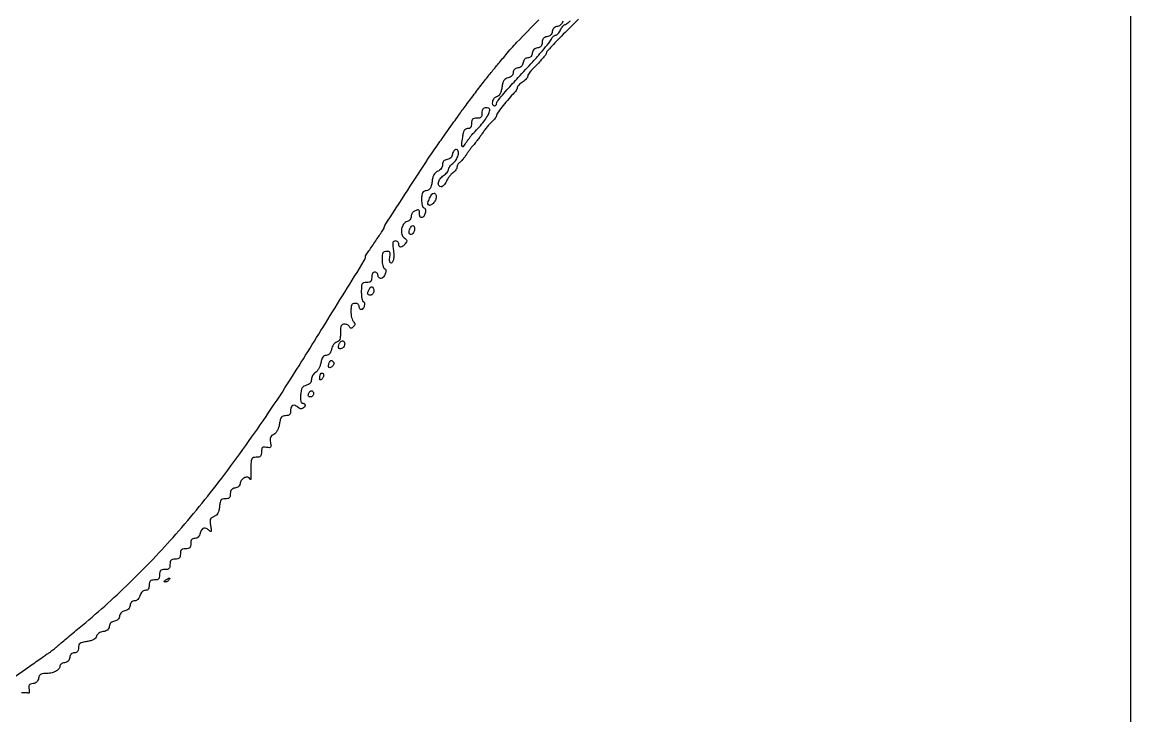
# Model space of a CAD drawing. Extents: x 0 to 2372, y 0 to 2187.
# Drawn here: x 1839 to 2372, y 412 to 745 of the extents above; entities that cross this region are included whole.
import ezdxf

# ---------------------------------------------------------------- set-up
doc = ezdxf.new("R2010")
doc.units = 0

msp = doc.modelspace()

# ---------------------------------------------------------------- linework, layer by layer
msp.add_lwpolyline([(0, 1093.5), (0, 0), (1186, 0), (2372, 0), (2372, 1093.5), (2372, 2187), (1186, 2187), (0, 2187)], close=True)
for points in [[(1827.602928, 425.531429, 0.017942), (1840.5, 434.076749, -0.001278), (1843.436687, 436.166592, -0.00117), (1846.471875, 438.30422, -0.001169), (1849.190663, 440.20005, -0.00383), (1851, 441.435012, 0.00865), (1852.486531, 442.470789, 0.006834), (1854.059375, 443.640682, 0.006916), (1855.489993, 444.767188, 0.017012), (1856.5, 445.643924, -0.010408), (1857.713416, 446.725653, -0.001515), (1860.232584, 448.865838, -0.001714), (1863.227596, 451.377163, -0.001468), (1866.398159, 454.001507, 0.020423), (1890.399339, 475.451246, 0.019755), (1912.849322, 499.018146, 0.018296), (1934.862204, 525.960795, 0.01306), (1957.568412, 557.610035, 0.00847), (1967.804132, 573.257886, 0.001895), (1984.708166, 600.307645, 0.000236), (2003.439449, 630.567566, 0.139344), (2004, 632.539907, -0.14449), (2004.070314, 632.778145, -0.000869), (2005.321875, 634.706362, -0.003504), (2006.775023, 636.902842, -0.002213), (2008.5, 639.446508, 0.002702), (2010.224863, 641.995371, 0.004231), (2011.678125, 644.208385, 0.00126), (2012.916118, 646.139481, 0.14285), (2013, 646.42709, -0.144566), (2013.284603, 647.390852, -0.000181), (2024.333764, 664.454013, -0.001514), (2034.22375, 679.614174, -0.010248), (2039.293599, 687, 0.000668), (2041.422787, 689.977915, 0.000382), (2043.987186, 693.580486, 0.000381), (2046.561936, 697.209302, 0.000632), (2048.727098, 700.273994, -0.005574), (2052.370228, 705.324037, -0.003285), (2056.829545, 711.280167, -0.003286), (2061.275528, 717.058633, -0.00677), (2064.844078, 721.508588, -0.000341), (2065.781772, 722.644406, -0.000067), (2067.470983, 724.68713, -0.000071), (2069.440493, 727.06748, -0.000066), (2071.461398, 729.508588, -0.018363), (2076.848404, 735.548121, -0.003338), (2087.31481, 746.304162, -0.003025)], [(2106.35625, 746.6149, -0.003863), (2103.450226, 743.648897, -0.002407), (2100, 740.214683, 0.004665), (2096.550516, 736.750058, 0.007222), (2093.64375, 733.688297, 0.002873), (2091.220522, 731.030395, 0.185458), (2091, 730.456311, -0.151002), (2090.762201, 729.686864, -0.027294), (2089.840634, 728.48475, -0.01401), (2088.087483, 726.551751, -0.001857), (2084.25, 722.581356, 0.022031), (2083.388697, 721.615104, 0.025624), (2082.660937, 720.622695, 0.025902), (2082.13998, 719.732979, 0.120052), (2082, 719.158382, -0.148567), (2081.837059, 718.622111, -0.036967), (2081.265625, 717.891656, -0.034527), (2080.456941, 717.116837, -0.028745), (2079.5, 716.408043, 0.026655), (2078.542964, 715.705351, 0.032818), (2077.734375, 714.948672, 0.034679), (2077.159441, 714.242923, 0.154788), (2077, 713.74023, -0.1181), (2076.872938, 713.209789, -0.026161), (2076.403424, 712.394554, -0.025797), (2075.746519, 711.486782, -0.02236), (2074.969104, 710.60524, 0.014256), (2072.236321, 707.605819, 0.013059), (2069.595232, 704.368316, 0.007739), (2067.345486, 701.36361, 0.158102), (2067, 700.29832, -0.13578), (2066.864608, 699.808939, -0.02506), (2066.339063, 699.023899, -0.02526), (2065.611412, 698.143235, -0.020653), (2064.75, 697.276562, 0.023729), (2063.711551, 696.218843, 0.010244), (2062.426562, 694.7186, 0.01011), (2061.121779, 693.063392, 0.013195), (2060, 691.495226, -0.007141), (2058.919449, 689.945377, -0.006136), (2057.739954, 688.345869, -0.006189), (2056.633337, 686.920144, -0.017655), (2055.816864, 685.965863, 0.017265), (2055.044733, 685.064834, 0.007992), (2054.101497, 683.844464, 0.007906), (2053.150228, 682.529325, 0.010898), (2052.340871, 681.316864, -0.017212), (2051.560937, 680.179834, -0.016924), (2050.700426, 679.092545, -0.017068), (2049.882638, 678.192351, -0.059736), (2049.274007, 677.70031, 0.068999), (2048.786614, 677.291186, 0.052165), (2048.374239, 676.726157, 0.052939), (2048.093966, 676.099306, 0.078831), (2048, 675.507014, -0.107228), (2047.863168, 674.876311, -0.046308), (2047.433887, 674.126259, -0.042973), (2046.810129, 673.383104, -0.043933), (2046.072806, 672.763549, 0.049353), (2045.245525, 672.052996, 0.025174), (2044.349437, 671.015075, 0.024742), (2043.525454, 669.8421, 0.033859), (2042.912291, 668.706845, -0.038071), (2042.341511, 667.670996, -0.045101), (2041.647784, 666.795136, -0.050954), (2040.94011, 666.188147, -0.152962), (2040.339485, 666, -0.273931), (2039.287211, 666.62327, -0.180083), (2039.078187, 668.055083, -0.10687), (2039.917996, 669.914051, -0.088608), (2041.5, 671.408043, 0.036453), (2042.456649, 672.1397, 0.039951), (2043.265625, 672.982121, 0.04361), (2043.827848, 673.807236, 0.12844), (2044, 674.466349, -0.105864), (2044.13729, 675.107508, -0.046592), (2044.566769, 675.866376, -0.043297), (2045.191258, 676.615881, -0.044675), (2045.929426, 677.238014, 0.099611), (2047.55457, 678.94372, 0.077557), (2048.572759, 681.300252, 0.114801), (2048.620005, 683.23302, 0.355605), (2047.677959, 684, 0.136591), (2047.066084, 683.829669, 0.084557), (2046.497273, 683.339062, 0.073482), (2046.056703, 682.610158, 0.06406), (2045.819551, 681.75, -0.071286), (2045.534868, 680.772547, -0.090158), (2045, 680, -0.090158), (2044.227453, 679.465132, -0.071286), (2043.25, 679.180449, 0.06314), (2042.241699, 678.904439, 0.112276), (2041.542884, 678.408792, 0.114934), (2041.137286, 677.66881, 0.068239), (2041, 676.667578, -0.08204), (2040.841743, 675.70956, -0.072195), (2040.381024, 674.806081, -0.069406), (2039.661974, 674.040851, -0.066215), (2038.75, 673.487128, 0.079715), (2037.677662, 672.795959, 0.084007), (2036.897933, 671.814902, 0.065766), (2036.356912, 670.430668, 0.029231), (2036, 668.5, -0.022901), (2035.645308, 666.435569, -0.087971), (2035.15013, 665.235816, -0.132647), (2034.39408, 664.545315, -0.084017), (2033.25, 664.180449, 0.074189), (2032.081012, 663.832645, 0.163074), (2031.413439, 663.197394, 0.102272), (2031.08469, 662.067185, 0.01981), (2031, 659.930449, 0.025719), (2031.077523, 658.424306, 0.040731), (2031.314181, 657.154569, 0.049137), (2031.656493, 656.255733, 0.284504), (2032.069551, 656, -0.359207), (2032.775582, 655.417636, -0.090764), (2032.79218, 653.814411, -0.074377), (2032.218573, 652.078606, -0.198813), (2031.25, 651.244995, -0.158892), (2030.755893, 651.243516, -0.155377), (2030.350601, 651.533131, -0.107399), (2030.086478, 652.11196, -0.053578), (2030, 652.916667, 0.020089), (2029.941277, 654.377624, 0.240042), (2029.654137, 654.844373, 0.21564), (2029.085911, 654.914813, 0.016244), (2027.581787, 654.393011, 0.097728), (2026.976984, 654.012781, 0.066866), (2026.46465, 653.380753, 0.064089), (2026.118201, 652.604222, 0.073041), (2026, 651.799392, -0.087605), (2025.856653, 650.987522, -0.078197), (2025.441569, 650.237734, -0.077894), (2024.814477, 649.649256, -0.085808), (2024.057119, 649.304686, 0.179969), (2022.360652, 648.11418, 0.105254), (2021.397818, 645.791872, 0.104931), (2021.46283, 643.272786, 0.177976), (2022.617345, 641.537854, -0.03381), (2023.538791, 640.763356, -0.162493), (2023.852294, 640.164195, -0.174579), (2023.731697, 639.522542, -0.040339), (2023.089808, 638.608213, -0.047904), (2021.912029, 637.437622, -0.164355), (2020.916617, 637.062031, -0.289934), (2020.255588, 637.448793, -0.119824), (2020, 638.5, 0.10771), (2019.875271, 639.072286, 0.09959), (2019.521831, 639.559375, 0.095686), (2018.993634, 639.885961, 0.090994), (2018.372192, 640, 0.131521), (2017.594379, 639.791801, 0.202126), (2017.17907, 639.244164, 0.088011), (2017.098744, 638.166291, 0.014346), (2017.371302, 636.079468, -0.032275), (2017.636996, 633.262362, -0.057608), (2017.438328, 630.946567, -0.110106), (2016.854732, 629.639719, -0.389315), (2016.029325, 629.481876, -0.188362), (2015.767525, 629.829956, -0.044958), (2015.633518, 630.555475, -0.040043), (2015.621792, 631.475367, -0.030406), (2015.750687, 632.476133, 0.032321), (2015.915409, 633.794899, 0.1599), (2015.727405, 634.50888, 0.198158), (2015.182475, 634.885667, 0.053479), (2014.116577, 635, 0.081747), (2013.014821, 634.818657, 0.189493), (2012.385101, 634.287382, 0.106558), (2012.075842, 633.224441, 0.017705), (2012, 631.083333, 0.027087), (2012.082809, 629.55586, 0.037412), (2012.332729, 628.206278, 0.041337), (2012.694654, 627.184835, 0.209459), (2013.132696, 626.789101, -0.308956), (2013.800653, 625.909972, -0.098201), (2013.549655, 624.19518, -0.087061), (2012.626907, 622.563941, -0.224228), (2011.432612, 622, -0.103835), (2010.885968, 622.114759, -0.09895), (2010.42083, 622.440625, -0.096745), (2010.109119, 622.927437, -0.09444), (2010, 623.5, 0.099038), (2009.885486, 624.072457, 0.097945), (2009.559375, 624.559375, 0.097945), (2009.072457, 624.885486, 0.099038), (2008.5, 625, 0.140575), (2007.88002, 624.822179, 0.118484), (2007.4, 624.333333, 0.088208), (2007.09863, 623.543379, 0.04716), (2007, 622.5, -0.045527), (2006.884257, 621.231486, -0.152009), (2006.5, 620.5, -0.152009), (2005.768514, 620.115743, -0.045527), (2004.5, 620, 0.057941), (2003.095883, 619.836739, 0.209021), (2002.391509, 619.308333, 0.116102), (2002.069099, 618.203376, 0.013184), (2002, 615.583333, 0.022417), (2002.077037, 613.865881, 0.032137), (2002.310561, 612.360542, 0.033317), (2002.646461, 611.213033, 0.228263), (2003.057229, 610.814257, -0.303085), (2003.589941, 610.128539, -0.092299), (2003.435206, 608.75486, -0.084706), (2002.779279, 607.448262, -0.238507), (2001.893011, 607, -0.164455), (2001.552359, 607.115158, -0.095748), (2001.262322, 607.440625, -0.076852), (2001.066322, 607.926285, -0.057609), (2001, 608.5, 0.130775), (2000.846791, 609.075754, 0.10214), (2000.416667, 609.5625, 0.08892), (1999.769411, 609.888136, 0.072314), (1999, 610, 0.092012), (1997.985315, 609.81168, 0.18179), (1997.381579, 609.275, 0.102297), (1997.077509, 608.219919, 0.019179), (1997, 606.2, 0.02863), (1997.088408, 604.657267, 0.030274), (1997.3525, 603.16375, 0.031761), (1997.737286, 601.915624, 0.106108), (1998.2, 601.2, -0.054064), (1998.726616, 600.545274, -0.156338), (1998.873958, 599.989583, -0.146462), (1998.674255, 599.428303, -0.045488), (1998.075, 598.75, -0.026382), (1997.3676, 598.149887, -0.164145), (1996.923333, 598, -0.247772), (1996.586056, 598.178067, -0.062037), (1996.291667, 598.75, 0.117654), (1995.974456, 599.228224, 0.066702), (1995.404948, 599.632812, 0.060765), (1994.683705, 599.906843, 0.060503), (1993.916667, 600, 0.106514), (1992.950637, 599.791847, 0.178987), (1992.367052, 599.21605, 0.092764), (1992.07387, 598.081563, 0.016975), (1992, 595.90638, -0.02109), (1991.912735, 593.838402, -0.07687), (1991.604183, 592.565336, -0.124534), (1991.022625, 591.782633, -0.107464), (1990.107285, 591.317805, 0.107589), (1989.313159, 590.914283, 0.064582), (1988.583524, 590.142488, 0.057608), (1987.998414, 589.104393, 0.050235), (1987.632285, 587.911424, -0.040639), (1987.258471, 586.604699, -0.087437), (1986.726954, 585.706405, -0.113072), (1986.022003, 585.184943, -0.10329), (1985.136291, 585, 0.11226), (1984.211138, 584.789633, 0.123743), (1983.505882, 584.203513, 0.083047), (1982.974542, 583.145589, 0.028579), (1982.561765, 581.477545, -0.04196), (1982.164898, 580.039732, -0.037594), (1981.522112, 578.631996, -0.03959), (1980.745998, 577.454157, -0.087922), (1979.950474, 576.736998, 0.069716), (1979.204284, 576.11173, 0.052387), (1978.572952, 575.244851, 0.053069), (1978.143927, 574.280885, 0.078335), (1978, 573.367861, -0.078156), (1977.846425, 572.39137, -0.101348), (1977.401894, 571.604052, -0.093912), (1976.653032, 571.013779, -0.058652), (1975.60575, 570.615897, 0.072234), (1974.384575, 570.113754, 0.124189), (1973.608146, 569.34343, 0.08805), (1973.130562, 568.099533, 0.02397), (1972.829324, 566.007489, 0.018655), (1972.723271, 564.173808, 0.060076), (1972.84449, 562.960052, 0.114754), (1973.180866, 562.26023, 0.227358), (1973.723574, 562, -0.072063), (1974.211348, 561.929332, -0.087095), (1974.62505, 561.723586, -0.100425), (1974.90162, 561.417853, -0.134599), (1975, 561.059017, -0.163446), (1974.669322, 560.07446, -0.146097), (1973.796975, 559.434937, -0.139022), (1972.681178, 559.360978, -0.144828), (1971.712868, 559.887132, 0.08666), (1970.357734, 560.839332, 0.201972), (1969.142041, 560.889251, 0.212113), (1968.298074, 560.061707, 0.094579), (1968, 558.5, -0.045191), (1967.886785, 557.249919, -0.14565), (1967.512781, 556.513469, -0.152779), (1966.809761, 556.121694, -0.051345), (1965.627808, 556, 0.073054), (1964.369836, 555.815215, 0.158997), (1963.577487, 555.264898, 0.102165), (1963.053128, 554.164734, 0.020648), (1962.621037, 552.03156, -0.033195), (1962.214724, 550.255729, -0.050415), (1961.610214, 548.79359, -0.059601), (1960.827484, 547.678064, -0.087345), (1959.886671, 546.939348, 0.058702), (1958.895031, 546.248239, 0.116889), (1958.348242, 545.469456, 0.104124), (1958.17384, 544.465018, 0.040475), (1958.338612, 543.056942, -0.020037), (1958.593424, 541.450701, -0.204764), (1958.40706, 540.818541, -0.243632), (1957.844987, 540.579431, -0.028294), (1956.445169, 540.765731, 0.036798), (1955.118048, 540.919456, 0.193049), (1954.438963, 540.679507, 0.182182), (1954.09098, 540.026051, 0.032241), (1954, 538.616577, -0.041022), (1953.889208, 537.268442, -0.150783), (1953.511138, 536.511658, -0.15744), (1952.783668, 536.118138, -0.045919), (1951.5, 536, 0.058428), (1950.109283, 535.836931, 0.198853), (1949.38488, 535.313152, 0.116683), (1949.024528, 534.225271, 0.014921), (1948.881517, 531.75, 0.002771), (1948.842723, 530.012887, 0.002932), (1948.824096, 528.307813, 0.002797), (1948.824882, 526.838674, 0.013349), (1948.852421, 526, -0.021769), (1948.860976, 525.465082, -0.215993), (1948.765098, 525.268107, -0.444375), (1948.620553, 525.289063, -0.041184), (1948.422957, 525.643842, 0.249445), (1947.441649, 526.399227, 0.144787), (1945.926902, 526.215885, 0.114179), (1944.487654, 525.154555, 0.142562), (1943.806193, 523.648063, -0.077867), (1943.525315, 522.730352, -0.087874), (1942.98444, 521.98498, -0.086017), (1942.20977, 521.459359, -0.070985), (1941.25, 521.180449, 0.063704), (1940.205346, 520.893226, 0.122993), (1939.514308, 520.378386, 0.117225), (1939.126366, 519.580071, 0.054795), (1939, 518.430449, -0.048359), (1938.882385, 517.217236, -0.149601), (1938.499055, 516.499059, -0.149088), (1937.778476, 516.117005, -0.047917), (1936.560365, 516, 0.061354), (1935.250155, 515.838619, 0.174989), (1934.498936, 515.333917, 0.117149), (1934.068603, 514.314701, 0.020928), (1933.810365, 512.25, -0.031222), (1933.540765, 510.403733, -0.074292), (1933.058888, 509.106765, -0.092712), (1932.298757, 508.183782, -0.072213), (1931.190416, 507.5, 0.053), (1929.98399, 506.818012, 0.149755), (1929.402259, 506.057661, 0.111503), (1929.254053, 504.95573, 0.022941), (1929.518232, 503, -0.00838), (1929.825185, 501.137983, -0.106378), (1929.779111, 500.433824, -0.477768), (1929.482247, 500.30758, -0.07139), (1928.877816, 500.75, 0.075199), (1927.471802, 501.762878, 0.191746), (1926.243087, 501.880295, 0.189391), (1925.259456, 501.120089, 0.073274), (1924.589356, 499.5, -0.054667), (1924.193026, 498.431301, -0.085775), (1923.612863, 497.644692, -0.098003), (1922.865892, 497.167173, -0.093626), (1921.980948, 497, 0.077433), (1921.058066, 496.856216, 0.14899), (1920.448095, 496.434494, 0.123229), (1920.106147, 495.678655, 0.044938), (1920, 494.5, -0.045527), (1919.884257, 493.231486, -0.152009), (1919.5, 492.5, -0.152009), (1918.768514, 492.115743, -0.045527), (1917.5, 492, 0.045527), (1916.231486, 491.884257, 0.152009), (1915.5, 491.5, 0.152009), (1915.115743, 490.768514, 0.045527), (1915, 489.5, -0.045527), (1914.884257, 488.231486, -0.152009), (1914.5, 487.5, -0.152009), (1913.768514, 487.115743, -0.045527), (1912.5, 487, 0.045527), (1911.231486, 486.884257, 0.152009), (1910.5, 486.5, 0.152009), (1910.115743, 485.768514, 0.045527), (1910, 484.5, -0.045527), (1909.884257, 483.231486, -0.152009), (1909.5, 482.5, -0.152009), (1908.768514, 482.115743, -0.045527), (1907.5, 482, 0.045527), (1906.231486, 481.884257, 0.152009), (1905.5, 481.5, 0.152009), (1905.115743, 480.768514, 0.045527), (1905, 479.5, -0.045527), (1904.884257, 478.231486, -0.152009), (1904.5, 477.5, -0.152009), (1903.768514, 477.115743, -0.045527), (1902.5, 477, 0.045527), (1901.231486, 476.884257, 0.152009), (1900.5, 476.5, 0.152009), (1900.115743, 475.768514, 0.045527), (1900, 474.5, -0.045091), (1899.895326, 473.341673, -0.117408), (1899.560841, 472.58041, -0.146135), (1898.973615, 472.14969, -0.085868), (1898.108408, 472, 0.102549), (1897.277583, 471.827789, 0.09348), (1896.552234, 471.336663, 0.080962), (1895.977912, 470.545019, 0.055092), (1895.589356, 469.5, -0.054988), (1895.199029, 468.449555, -0.082052), (1894.623422, 467.659054, -0.094555), (1893.893289, 467.171101, -0.100483), (1893.050499, 467, 0.090967), (1892.221654, 466.847946, 0.107102), (1891.553748, 466.413917, 0.097166), (1891.080784, 465.70358, 0.063239), (1890.819551, 464.75, -0.071093), (1890.538322, 463.783023, -0.087695), (1890.009039, 463.009232, -0.088854), (1889.252863, 462.470878, -0.075159), (1888.311493, 462.188507, 0.074927), (1887.380287, 461.909654, 0.086432), (1886.622985, 461.377015, 0.086432), (1886.090346, 460.619713, 0.074927), (1885.811493, 459.688507, -0.074927), (1885.53264, 458.757301, -0.086432), (1885, 458, -0.086432), (1884.242699, 457.46736, -0.074927), (1883.311493, 457.188507, 0.074927), (1882.380287, 456.909654, 0.086432), (1881.622985, 456.377015, 0.086432), (1881.090346, 455.619713, 0.074927), (1880.811493, 454.688507, -0.075899), (1880.509343, 453.686556, -0.106895), (1879.940967, 452.950233, -0.095643), (1879.066461, 452.461379, -0.050985), (1877.851831, 452.193404, 0.055818), (1876.736181, 451.935964, 0.069156), (1875.789837, 451.447614, 0.077093), (1875.092394, 450.77353, 0.098509), (1874.702762, 449.971361, -0.116246), (1874.224914, 449.069485, -0.085856), (1873.344136, 448.35604, -0.061352), (1871.998011, 447.807462, -0.026471), (1870.100931, 447.400149, 0.019398), (1867.88056, 446.956166, 0.1003), (1866.751298, 446.429931, 0.160716), (1866.189342, 445.636218, 0.074481), (1866, 444.372192, -0.050243), (1865.890356, 443.283814, -0.121159), (1865.546554, 442.557207, -0.14229), (1864.947126, 442.142678, -0.080761), (1864.069551, 442, 0.089135), (1863.229196, 441.84899, 0.107865), (1862.556336, 441.417234, 0.098278), (1862.08185, 440.707764, 0.0632), (1861.819551, 439.75, -0.071286), (1861.534868, 438.772547, -0.090158), (1861, 438, -0.090158), (1860.227453, 437.465132, -0.071286), (1859.25, 437.180449, 0.057987), (1858.38958, 436.954392, 0.069727), (1857.660938, 436.544907, 0.082413), (1857.169495, 436.022762, 0.148749), (1857, 435.465633, -0.193561), (1856.47547, 434.161452, -0.084825), (1854.951294, 433.034285, -0.066812), (1852.721686, 432.260377, -0.050209), (1850.135292, 432, 0.034953), (1848.621236, 431.894028, 0.11461), (1847.691562, 431.535598, 0.142818), (1847.13101, 430.857625, 0.066617), (1846.819551, 429.75, -0.071672), (1846.529376, 428.756535, -0.093972), (1845.985321, 427.985803, -0.091859), (1845.186117, 427.455851, -0.06552), (1844.149242, 427.167245, 0.046773), (1842.977938, 426.887927, 0.160048), (1842.360353, 426.423311, 0.156473), (1842.130734, 425.675681, 0.044139), (1842.254786, 424.447508, -0.030255), (1842.368324, 423.568061, -0.075412), (1842.314952, 422.923685, -0.180832), (1842.112541, 422.622016, -0.302665), (1841.818845, 422.61196, 0.125442), (1841.252089, 422.789762, 0.018944), (1840.05326, 422.80958, 0.020245), (1838.606626, 422.720008, 0.016263)], [(2098.819551, 745.75, -0.071093), (2098.538322, 744.783023, -0.087695), (2098.009039, 744.009232, -0.088854), (2097.252863, 743.470878, -0.075159), (2096.311493, 743.188507, 0.074927), (2095.380287, 742.909654, 0.086432), (2094.622985, 742.377015, 0.086432), (2094.090346, 741.619713, 0.074927), (2093.811493, 740.688507, -0.075159), (2093.529122, 739.747137, -0.088854), (2092.990768, 738.990961, -0.087695), (2092.216977, 738.461678, -0.071093), (2091.25, 738.180449, 0.063488), (2090.215251, 737.896428, 0.120019), (2089.522095, 737.38722, 0.116855), (2089.129414, 736.605794, 0.058317), (2089, 735.5, -0.058317), (2088.870586, 734.394206, -0.116855), (2088.477905, 733.61278, -0.120019), (2087.784749, 733.103572, -0.063488), (2086.75, 732.819551, 0.071286), (2085.772547, 732.534868, 0.090158), (2085, 732, 0.090158), (2084.465132, 731.227453, 0.071286), (2084.180449, 730.25, -0.06337), (2083.922098, 729.307904, -0.094147), (2083.453158, 728.595203, -0.104882), (2082.798429, 728.154836, -0.096068), (2082, 728, 0.096068), (2081.201571, 727.845164, 0.104882), (2080.546842, 727.404797, 0.094147), (2080.077902, 726.692096, 0.06337), (2079.819551, 725.75, -0.071286), (2079.534868, 724.772547, -0.090158), (2079, 724, -0.090158), (2078.227453, 723.465132, -0.071286), (2077.25, 723.180449, 0.063239), (2076.29642, 722.919216, 0.097166), (2075.586083, 722.446252, 0.107102), (2075.152054, 721.778346, 0.090967), (2075, 720.949501, -0.098911), (2074.834106, 720.119097, -0.091629), (2074.359777, 719.390528, -0.081719), (2073.602093, 718.817079, -0.059793), (2072.615092, 718.43953, 0.077056), (2071.416976, 717.933379, 0.109714), (2070.591958, 717.130054, 0.079849), (2070.020686, 715.853582, 0.025726), (2069.587135, 713.819548, -0.027149), (2069.181469, 711.942531, -0.064021), (2068.631363, 710.62306, -0.089014), (2067.904936, 709.761365, -0.109694), (2066.972043, 709.282438, 0.16656), (2065.762051, 708.479502, 0.10833), (2065.042258, 706.946669, 0.151289), (2065.147928, 705.578813, 0.307528), (2066, 705, 0.097271), (2066.381664, 705.074959, 0.097512), (2066.70625, 705.288673, 0.09835), (2066.923594, 705.607699, 0.100834), (2067, 705.982716, -0.16038), (2067.348449, 707.041095, -0.014434), (2069.093834, 709.267072, -0.011041), (2072.039943, 712.653914, -0.002161), (2077.5, 718.605877, 0.002263), (2084.398584, 726.129046, 0.006696), (2089.042271, 731.378983, 0.007492), (2092.202903, 735.163394, 0.060523), (2093.402814, 737.077533, -0.046723), (2093.836112, 737.812964, -0.050343), (2094.389011, 738.435275, -0.056228), (2094.972415, 738.861945, -0.130513), (2095.492299, 739, 0.157097), (2096.027252, 739.172332, 0.04959), (2096.664989, 739.734375, 0.043949), (2097.294652, 740.54324, 0.03654), (2097.818046, 741.5, -0.026966), (2098.318143, 742.457216, -0.035601), (2098.878999, 743.265625, -0.038482), (2099.42012, 743.841107, -0.186942), (2099.830247, 744, 0.14708), (2100.329948, 744.150242, 0.014474), (2101.369035, 744.88125, 0.017302), (2102.57655, 745.850999, 0.012876)]]:
    msp.add_lwpolyline(points, format="xyb")
for points in [[(2060, 701.5, -0.045527), (2059.884257, 700.231486, -0.152009), (2059.5, 699.5, -0.152009), (2058.768514, 699.115743, -0.045527), (2057.5, 699, 0.045527), (2056.231486, 698.884257, 0.152009), (2055.5, 698.5, 0.152009), (2055.115743, 697.768514, 0.045527), (2055, 696.5, -0.045137), (2054.89564, 695.346327, -0.116106), (2054.562781, 694.583833, -0.145381), (2053.980576, 694.151012, -0.087859), (2053.127808, 694, 0.126178), (2052.200931, 693.762312, 0.130465), (2051.516474, 693.109778, 0.076732), (2051.0083, 691.89649, 0.021232), (2050.594643, 689.866499, 0.010997), (2050.123202, 686.436022, 0.221), (2050.446974, 685.460409, 0.461107), (2051.136175, 685.494031, 0.021291), (2052.669685, 687.663236, -0.01196), (2053.48217, 688.859249, -0.009604), (2054.411113, 690.107326, -0.009732), (2055.314767, 691.228194, -0.02431), (2056.028878, 692, 0.016062), (2058.661923, 694.753278, 0.020012), (2060.917622, 697.481119, 0.021523), (2062.623889, 699.933463, 0.067969), (2063.455043, 701.75, 0.033833), (2063.724756, 702.9244, 0.179579), (2063.597701, 703.560114, 0.209928), (2063.104053, 703.900974, 0.047653), (2062.067388, 704, 0.070304), (2061.088142, 703.861627, 0.1509), (2060.456739, 703.447686, 0.128598), (2060.107621, 702.696723, 0.044874)], [(2038, 661.122445, -0.119835), (2037.627508, 659.590572, -0.074452), (2036.538618, 658.083543, -0.091679), (2035.260763, 657.183513, -0.313773), (2034.313393, 657.353273, -0.272911), (2034.045793, 658.39023, -0.040195), (2034.842141, 660.501815, -0.040349), (2035.974348, 662.471758, -0.246971), (2036.978561, 663, -0.178016), (2037.368383, 662.856669, -0.092227), (2037.699952, 662.448468, -0.072299), (2037.924457, 661.840801, -0.052436)], [(2027.425794, 644.667217, -0.08305), (2026.802176, 643.608046, -0.144357), (2025.959067, 643.048148, -0.275044), (2025.298943, 643.207828, -0.201837), (2025, 643.918213, -0.064572), (2025.194425, 645.417423, -0.080314), (2025.764527, 646.700192, -0.134124), (2026.491827, 647.34538, -0.321536), (2027.165565, 647.234435, -0.109753), (2027.462915, 646.76721, -0.061858), (2027.613257, 646.109065, -0.057221), (2027.603453, 645.371769, -0.05977)], [(2008, 616, -0.072314), (2007.888136, 615.230589, -0.08892), (2007.5625, 614.583333, -0.10214), (2007.075754, 614.153209, -0.130775), (2006.5, 614, -0.036287), (2005.465711, 614.075161, -0.274596), (2005.100721, 614.370956, -0.168163), (2005.0888, 614.951151, -0.013436), (2005.606989, 616.418213, -0.07847), (2006.308319, 617.634558, -0.272501), (2007.125027, 617.941099, -0.276633), (2007.779244, 617.375605, -0.07973)], [(1994, 590.559017, -0.119467), (1993.733481, 589.459491, -0.102648), (1992.983357, 588.532249, -0.130219), (1992.067091, 588.115307, -0.242984), (1991.30993, 588.356736, -0.230479), (1991.019605, 589.197884, -0.076784), (1991.381846, 590.486858, -0.075769), (1992.122972, 591.621817, -0.213422), (1992.968615, 592, -0.138501), (1993.361922, 591.888923, -0.100101), (1993.697031, 591.576711, -0.085761), (1993.922668, 591.109745, -0.069866)], [(1988.216667, 579.816667, -0.082074), (1987.22549, 579.106633, -0.32122), (1986.524267, 579.222518, -0.234284), (1986.252103, 580.029901, -0.057882), (1986.609244, 581.424089, -0.044965), (1986.970589, 582.160293, -0.168443), (1987.361819, 582.48378, -0.213733), (1987.806358, 582.455296, -0.075212), (1988.332783, 582.067217, -0.071354), (1988.750133, 581.510089, -0.138886), (1988.872799, 580.972799, -0.128008), (1988.698266, 580.42069, -0.056206)], [(1983.1125, 573.7125, -0.034004), (1982.572437, 573.24129, -0.258294), (1982.25, 573.194569, -0.271978), (1982.050901, 573.441764, -0.036751), (1982, 574.133333, -0.07118), (1982.185927, 575.432743, -0.125949), (1982.734472, 576.358698, -0.296734), (1983.350998, 576.489127, -0.22378), (1983.841667, 575.975, -0.099514), (1983.906408, 575.452911, -0.059262), (1983.785599, 574.836016, -0.055968), (1983.509426, 574.223506, -0.062578)], [(1979, 566.5, -0.096899), (1978.887999, 565.927495, -0.097416), (1978.568594, 565.440625, -0.098432), (1978.091819, 565.114629, -0.10122), (1977.531385, 565, -0.094119), (1976.972145, 565.106211, -0.166113), (1976.617923, 565.407358, -0.151899), (1976.503306, 565.885039, -0.075244), (1976.638374, 566.5, -0.048303), (1976.924763, 567.073796, -0.053891), (1977.307216, 567.559375, -0.061199), (1977.723081, 567.891374, -0.13875), (1978.106989, 568, -0.164455), (1978.447641, 567.884842, -0.095748), (1978.737678, 567.559375, -0.076852), (1978.933678, 567.073715, -0.057609)], [(1909.5, 477, -0.075854), (1909.175433, 476.618541, -0.054031), (1908.713662, 476.298248, -0.053889), (1908.192374, 476.083483, -0.074131), (1907.690983, 476.015313, -0.102799), (1907.327599, 476.095709, -0.37991), (1907.239151, 476.292684, -0.147021), (1907.445888, 476.597454, -0.027275), (1908, 477, -0.008108), (1909.281145, 477.798791, -0.136158), (1909.758161, 477.931144, -0.541951), (1909.886554, 477.734105, -0.034464)]]:
    msp.add_lwpolyline(points, format="xyb", close=True)

doc.saveas('drawing.dxf')
